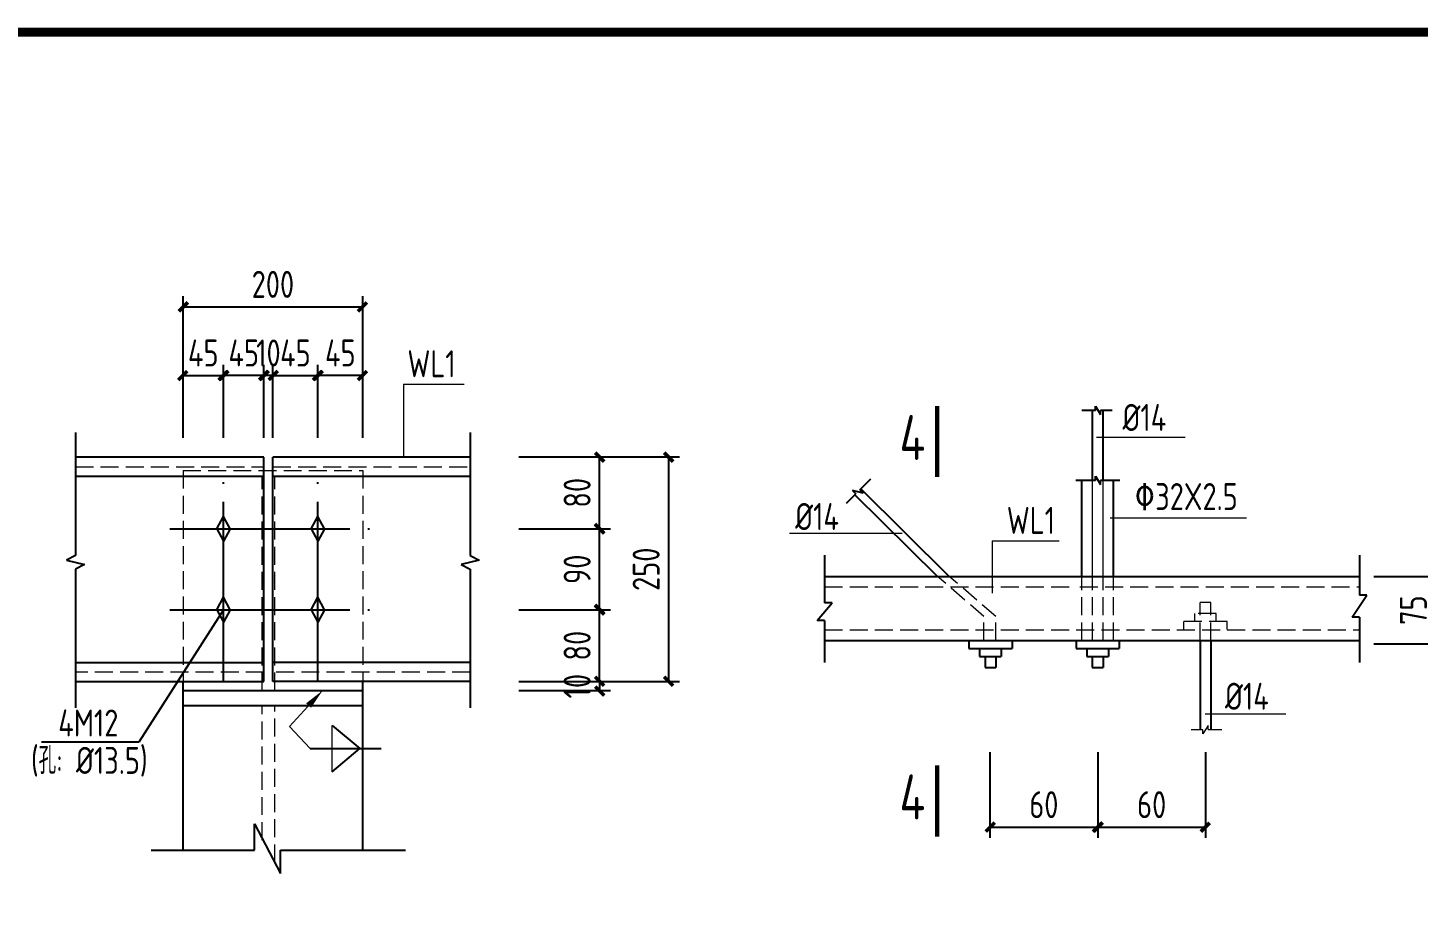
# Model space of a CAD drawing. Header units: millimetres. Extents: x 866561 to 877878, y 40199 to 44891.
# Drawn here: x 875425.4 to 875580.1, y 40693 to 40792.6 of the extents above; entities that cross this region are included whole.
import ezdxf

# ---------------------------------------------------------------- set-up
doc = ezdxf.new("R2010")
doc.units = ezdxf.units.MM
doc.header["$LTSCALE"] = 1000
doc.header["$MEASUREMENT"] = 0
doc.linetypes.add('DASH', pattern=[0.35, 0.25, -0.1])
doc.linetypes.add('DOTE', pattern=[2.42, 2, -0.2, 0.02, -0.2])
for name, color, linetype, lineweight in [('1', 4, 'Continuous', 70), ('D3', 62, 'Continuous', 9), ('LZ', 64, 'Continuous', 9), ('数字', 3, 'Continuous', 9)]:
    doc.layers.add(name, color=color, linetype=linetype, lineweight=lineweight)
for name, color, linetype in [('D1', 112, 'Continuous'), ('D2', 6, 'Continuous'), ('DIM', 7, 'Continuous'), ('DOTE', 1, 'DOTE'), ('PUB_DIM', 3, 'Continuous'), ('THIN', 7, 'Continuous'), ('桩', 6, 'Continuous')]:
    doc.layers.add(name, color=color, linetype=linetype)
doc.styles.add('GBHZ', font='gbenor.shx', dxfattribs={"width": 0.9, "bigfont": 'gbcbig.shx'})
doc.dimstyles.new('Y10', dxfattribs={"dimscale": 0, "dimtxt": 3, "dimasz": 0.01, "dimexe": 1.2, "dimexo": 1, "dimgap": 1, "dimtad": 1, "dimdec": 0, "dimlfac": 10, "dimzin": 0, "dimdsep": 46, "dimtxsty": 'GBHZ', "dimblk1": 'DX', "dimblk2": 'DX', "dimsah": 1, "dimcen": 0.09, "dimdle": 1, "dimadec": 0, "dimazin": 0, "dimtfac": 1, "dimtdec": 0, "dimtix": 1, "dimtmove": 2, "dimatfit": 3, "dimldrblk": 'DX', "dimfxl": 0, "dimtolj": 1, "dimtzin": 0, "dimarcsym": 0})
doc.dimstyles.new('Y5', dxfattribs={"dimscale": 0, "dimtxt": 3, "dimasz": 0.01, "dimexe": 1.2, "dimexo": 1, "dimgap": 1, "dimtad": 1, "dimdec": 0, "dimlfac": 5, "dimzin": 0, "dimdsep": 46, "dimtxsty": 'GBHZ', "dimblk1": 'DX', "dimblk2": 'DX', "dimsah": 1, "dimcen": 0.09, "dimdle": 1, "dimadec": 0, "dimazin": 0, "dimtfac": 1, "dimtdec": 0, "dimtix": 1, "dimtmove": 2, "dimatfit": 3, "dimldrblk": 'DX', "dimfxl": 0, "dimtolj": 1, "dimtzin": 0, "dimarcsym": 0})

# ---------------------------------------------------------------- blocks, each defined once
blk = doc.blocks.new('DX')
at = {"color": 0, "linetype": 'ByBlock', "const_width": 40}
blk.add_lwpolyline([(-54, -51), (46, 49)], dxfattribs=at)
blk = doc.blocks.new('*D689')
at = {"layer": 'Defpoints', "color": 0, "linetype": 'ByBlock', "transparency": 16777216}
for p in [(875462.65, 40761.61), (875442.65, 40748.03), (875462.65, 40748.03)]:
    blk.add_point(p, dxfattribs=at)
at = {"layer": 'dim', "color": 0, "linetype": 'ByBlock', "lineweight": -2, "transparency": 16777216}
for p, q in [((875442.65, 40749.03), (875442.65, 40762.81)), ((875462.65, 40749.03), (875462.65, 40762.81)), ((875442.66, 40761.61), (875462.64, 40761.61))]:
    blk.add_line(p, q, dxfattribs=at)
at = {"layer": 'dim', "color": 0, "linetype": 'ByBlock', "lineweight": -2, "transparency": 16777216, "xscale": 0.01, "yscale": 0.01, "zscale": 0.01, "rotation": 180}
blk.add_blockref('DX', (875442.65, 40761.61), dxfattribs=at)
at = {"layer": 'dim', "color": 0, "linetype": 'ByBlock', "lineweight": -2, "transparency": 16777216, "xscale": 0.01, "yscale": 0.01, "zscale": 0.01}
blk.add_blockref('DX', (875462.65, 40761.61), dxfattribs=at)
at = {"layer": 'dim', "color": 0, "linetype": 'ByBlock', "transparency": 16777216, "insert": (875452.65, 40764.11), "char_height": 3, "attachment_point": 5, "style": 'GBHZ'}
blk.add_mtext('\\A1;200', dxfattribs=at)
blk = doc.blocks.new('*D690')
at = {"layer": 'Defpoints', "color": 0, "linetype": 'ByBlock', "transparency": 16777216}
for p in [(875457.65, 40753.98), (875457.65, 40746.03), (875462.65, 40746.03)]:
    blk.add_point(p, dxfattribs=at)
at = {"layer": 'dim', "color": 0, "linetype": 'ByBlock', "lineweight": -2, "transparency": 16777216}
for p, q in [((875457.65, 40747.03), (875457.65, 40755.18)), ((875462.65, 40747.03), (875462.65, 40755.18)), ((875462.64, 40753.98), (875457.66, 40753.98))]:
    blk.add_line(p, q, dxfattribs=at)
at = {"layer": 'dim', "color": 0, "linetype": 'ByBlock', "lineweight": -2, "transparency": 16777216, "xscale": 0.01, "yscale": 0.01, "zscale": 0.01, "rotation": 180}
blk.add_blockref('DX', (875457.65, 40753.98), dxfattribs=at)
at = {"layer": 'dim', "color": 0, "linetype": 'ByBlock', "lineweight": -2, "transparency": 16777216, "xscale": 0.01, "yscale": 0.01, "zscale": 0.01}
blk.add_blockref('DX', (875462.65, 40753.98), dxfattribs=at)
at = {"layer": 'dim', "color": 0, "linetype": 'ByBlock', "transparency": 16777216, "insert": (875460.15, 40756.48), "char_height": 3, "attachment_point": 5, "style": 'GBHZ'}
blk.add_mtext('\\A1;45', dxfattribs=at)
blk = doc.blocks.new('*D691')
at = {"layer": 'Defpoints', "color": 0, "linetype": 'ByBlock', "transparency": 16777216}
for p in [(875447.15, 40753.98), (875442.65, 40746.03), (875447.15, 40746.03)]:
    blk.add_point(p, dxfattribs=at)
at = {"layer": 'dim', "color": 0, "linetype": 'ByBlock', "lineweight": -2, "transparency": 16777216}
for p, q in [((875442.65, 40747.03), (875442.65, 40755.18)), ((875447.15, 40747.03), (875447.15, 40755.18)), ((875442.64, 40753.98), (875442.63, 40753.98)), ((875442.65, 40753.98), (875447.15, 40753.98)), ((875447.16, 40753.98), (875447.17, 40753.98))]:
    blk.add_line(p, q, dxfattribs=at)
at = {"layer": 'dim', "color": 0, "linetype": 'ByBlock', "lineweight": -2, "transparency": 16777216, "xscale": 0.01, "yscale": 0.01, "zscale": 0.01}
blk.add_blockref('DX', (875442.65, 40753.98), dxfattribs=at)
at = {"layer": 'dim', "color": 0, "linetype": 'ByBlock', "lineweight": -2, "transparency": 16777216, "xscale": 0.01, "yscale": 0.01, "zscale": 0.01, "rotation": 180}
blk.add_blockref('DX', (875447.15, 40753.98), dxfattribs=at)
at = {"layer": 'dim', "color": 0, "linetype": 'ByBlock', "transparency": 16777216, "insert": (875444.9, 40756.48), "char_height": 3, "attachment_point": 5, "style": 'GBHZ'}
blk.add_mtext('\\A1;45', dxfattribs=at)
blk = doc.blocks.new('*D692')
at = {"layer": 'Defpoints', "color": 0, "linetype": 'ByBlock', "transparency": 16777216}
for p in [(875483.43, 40744.93), (875483.43, 40719.93), (875496.68, 40719.93)]:
    blk.add_point(p, dxfattribs=at)
at = {"layer": 'dim', "color": 0, "linetype": 'ByBlock', "lineweight": -2, "transparency": 16777216}
for p, q in [((875484.43, 40744.93), (875497.88, 40744.93)), ((875496.68, 40744.92), (875496.68, 40719.94)), ((875484.43, 40719.93), (875497.88, 40719.93))]:
    blk.add_line(p, q, dxfattribs=at)
at = {"layer": 'dim', "color": 0, "linetype": 'ByBlock', "lineweight": -2, "transparency": 16777216, "xscale": 0.01, "yscale": 0.01, "zscale": 0.01}
for p, rotation in [((875496.68, 40744.93), 90), ((875496.68, 40719.93), 270)]:
    blk.add_blockref('DX', p, dxfattribs=dict(at, rotation=rotation))
at = {"layer": 'dim', "color": 0, "linetype": 'ByBlock', "transparency": 16777216, "insert": (875494.18, 40732.43), "char_height": 3, "attachment_point": 5, "rotation": 90, "style": 'GBHZ'}
blk.add_mtext('\\A1;250', dxfattribs=at)
blk = doc.blocks.new('*D693')
at = {"layer": 'Defpoints', "color": 0, "linetype": 'ByBlock', "transparency": 16777216}
for p in [(875479.01, 40744.93), (875489, 40744.93), (875479.01, 40736.93)]:
    blk.add_point(p, dxfattribs=at)
at = {"layer": 'dim', "color": 0, "linetype": 'ByBlock', "lineweight": -2, "transparency": 16777216}
for p, q in [((875480.01, 40744.93), (875490.2, 40744.93)), ((875489, 40736.94), (875489, 40744.92)), ((875480.01, 40736.93), (875490.2, 40736.93))]:
    blk.add_line(p, q, dxfattribs=at)
at = {"layer": 'dim', "color": 0, "linetype": 'ByBlock', "lineweight": -2, "transparency": 16777216, "xscale": 0.01, "yscale": 0.01, "zscale": 0.01}
for p, rotation in [((875489, 40744.93), 90), ((875489, 40736.93), 270)]:
    blk.add_blockref('DX', p, dxfattribs=dict(at, rotation=rotation))
at = {"layer": 'dim', "color": 0, "linetype": 'ByBlock', "transparency": 16777216, "insert": (875486.5, 40740.93), "char_height": 3, "attachment_point": 5, "rotation": 90, "style": 'GBHZ'}
blk.add_mtext('\\A1;80', dxfattribs=at)
blk = doc.blocks.new('*D694')
at = {"layer": 'Defpoints', "color": 0, "linetype": 'ByBlock', "transparency": 16777216}
for p in [(875479.01, 40736.93), (875489, 40736.93), (875479.01, 40727.93)]:
    blk.add_point(p, dxfattribs=at)
at = {"layer": 'dim', "color": 0, "linetype": 'ByBlock', "lineweight": -2, "transparency": 16777216}
for p, q in [((875480.01, 40736.93), (875490.2, 40736.93)), ((875489, 40727.94), (875489, 40736.92)), ((875480.01, 40727.93), (875490.2, 40727.93))]:
    blk.add_line(p, q, dxfattribs=at)
at = {"layer": 'dim', "color": 0, "linetype": 'ByBlock', "lineweight": -2, "transparency": 16777216, "xscale": 0.01, "yscale": 0.01, "zscale": 0.01}
for p, rotation in [((875489, 40736.93), 90), ((875489, 40727.93), 270)]:
    blk.add_blockref('DX', p, dxfattribs=dict(at, rotation=rotation))
at = {"layer": 'dim', "color": 0, "linetype": 'ByBlock', "transparency": 16777216, "insert": (875486.5, 40732.43), "char_height": 3, "attachment_point": 5, "rotation": 90, "style": 'GBHZ'}
blk.add_mtext('\\A1;90', dxfattribs=at)
blk = doc.blocks.new('*D695')
at = {"layer": 'Defpoints', "color": 0, "linetype": 'ByBlock', "transparency": 16777216}
for p in [(875479.01, 40727.93), (875489, 40727.93), (875479.01, 40719.93)]:
    blk.add_point(p, dxfattribs=at)
at = {"layer": 'dim', "color": 0, "linetype": 'ByBlock', "lineweight": -2, "transparency": 16777216}
for p, q in [((875480.01, 40727.93), (875490.2, 40727.93)), ((875489, 40719.94), (875489, 40727.92)), ((875480.01, 40719.93), (875490.2, 40719.93))]:
    blk.add_line(p, q, dxfattribs=at)
at = {"layer": 'dim', "color": 0, "linetype": 'ByBlock', "lineweight": -2, "transparency": 16777216, "xscale": 0.01, "yscale": 0.01, "zscale": 0.01}
for p, rotation in [((875489, 40727.93), 90), ((875489, 40719.93), 270)]:
    blk.add_blockref('DX', p, dxfattribs=dict(at, rotation=rotation))
at = {"layer": 'dim', "color": 0, "linetype": 'ByBlock', "transparency": 16777216, "insert": (875486.5, 40723.93), "char_height": 3, "attachment_point": 5, "rotation": 90, "style": 'GBHZ'}
blk.add_mtext('\\A1;80', dxfattribs=at)
blk = doc.blocks.new('*D699')
at = {"layer": 'Defpoints', "color": 0, "linetype": 'ByBlock', "transparency": 16777216}
for p in [(875479.01, 40719.93), (875479.01, 40718.93), (875489, 40718.93)]:
    blk.add_point(p, dxfattribs=at)
at = {"layer": 'dim', "color": 0, "linetype": 'ByBlock', "lineweight": -2, "transparency": 16777216}
for p, q in [((875480.01, 40719.93), (875490.2, 40719.93)), ((875480.01, 40718.93), (875490.2, 40718.93)), ((875489, 40719.94), (875489, 40719.95)), ((875489, 40719.93), (875489, 40718.93)), ((875489, 40718.92), (875489, 40718.91))]:
    blk.add_line(p, q, dxfattribs=at)
at = {"layer": 'dim', "color": 0, "linetype": 'ByBlock', "lineweight": -2, "transparency": 16777216, "xscale": 0.01, "yscale": 0.01, "zscale": 0.01}
for p, rotation in [((875489, 40719.93), 270), ((875489, 40718.93), 90)]:
    blk.add_blockref('DX', p, dxfattribs=dict(at, rotation=rotation))
at = {"layer": 'dim', "color": 0, "linetype": 'ByBlock', "transparency": 16777216, "insert": (875486.5, 40719.43), "char_height": 3, "attachment_point": 5, "rotation": 90, "style": 'GBHZ'}
blk.add_mtext('\\A1;10', dxfattribs=at)
blk = doc.blocks.new('*D700')
at = {"layer": 'Defpoints', "color": 0, "linetype": 'ByBlock', "transparency": 16777216}
for p in [(875451.65, 40753.98), (875451.65, 40746.03), (875452.65, 40746.03)]:
    blk.add_point(p, dxfattribs=at)
at = {"layer": 'dim', "color": 0, "linetype": 'ByBlock', "lineweight": -2, "transparency": 16777216}
for p, q in [((875451.65, 40747.03), (875451.65, 40755.18)), ((875452.65, 40747.03), (875452.65, 40755.18)), ((875451.64, 40753.98), (875451.63, 40753.98)), ((875452.65, 40753.98), (875451.65, 40753.98)), ((875452.66, 40753.98), (875452.67, 40753.98))]:
    blk.add_line(p, q, dxfattribs=at)
at = {"layer": 'dim', "color": 0, "linetype": 'ByBlock', "lineweight": -2, "transparency": 16777216, "xscale": 0.01, "yscale": 0.01, "zscale": 0.01}
blk.add_blockref('DX', (875451.65, 40753.98), dxfattribs=at)
at = {"layer": 'dim', "color": 0, "linetype": 'ByBlock', "lineweight": -2, "transparency": 16777216, "xscale": 0.01, "yscale": 0.01, "zscale": 0.01, "rotation": 180}
blk.add_blockref('DX', (875452.65, 40753.98), dxfattribs=at)
at = {"layer": 'dim', "color": 0, "linetype": 'ByBlock', "transparency": 16777216, "insert": (875452.15, 40756.48), "char_height": 3, "attachment_point": 5, "style": 'GBHZ'}
blk.add_mtext('\\A1;10', dxfattribs=at)
blk = doc.blocks.new('*D706')
at = {"layer": 'Defpoints', "color": 0, "linetype": 'ByBlock', "transparency": 16777216}
for p in [(875574.16, 40731.63, 6.02), (875574.16, 40724.13, 6.02), (875582.05, 40724.13)]:
    blk.add_point(p, dxfattribs=at)
at = {"layer": 'dim', "color": 0, "linetype": 'ByBlock', "lineweight": -2, "transparency": 16777216}
for p, q in [((875575.16, 40731.63), (875583.25, 40731.63)), ((875582.05, 40731.62), (875582.05, 40724.14)), ((875575.16, 40724.13), (875583.25, 40724.13))]:
    blk.add_line(p, q, dxfattribs=at)
at = {"layer": 'dim', "color": 0, "linetype": 'ByBlock', "lineweight": -2, "transparency": 16777216, "xscale": 0.01, "yscale": 0.01, "zscale": 0.01}
for p, rotation in [((875582.05, 40731.63), 90), ((875582.05, 40724.13), 270)]:
    blk.add_blockref('DX', p, dxfattribs=dict(at, rotation=rotation))
at = {"layer": 'dim', "color": 0, "linetype": 'ByBlock', "transparency": 16777216, "insert": (875579.55, 40727.88), "char_height": 3, "attachment_point": 5, "rotation": 90, "style": 'GBHZ'}
blk.add_mtext('\\A1;75', dxfattribs=at)
blk = doc.blocks.new('*D707')
at = {"layer": 'Defpoints', "color": 0, "linetype": 'ByBlock', "transparency": 16777216}
for p in [(875544.43, 40713.08, 6.02), (875556.43, 40713.08, 6.02), (875556.43, 40703.75)]:
    blk.add_point(p, dxfattribs=at)
at = {"layer": 'dim', "color": 0, "linetype": 'ByBlock', "lineweight": -2, "transparency": 16777216}
for p, q in [((875544.43, 40712.08), (875544.43, 40702.55)), ((875556.43, 40712.08), (875556.43, 40702.55)), ((875544.44, 40703.75), (875556.42, 40703.75))]:
    blk.add_line(p, q, dxfattribs=at)
at = {"layer": 'dim', "color": 0, "linetype": 'ByBlock', "lineweight": -2, "transparency": 16777216, "xscale": 0.01, "yscale": 0.01, "zscale": 0.01, "rotation": 180}
blk.add_blockref('DX', (875544.43, 40703.75), dxfattribs=at)
at = {"layer": 'dim', "color": 0, "linetype": 'ByBlock', "lineweight": -2, "transparency": 16777216, "xscale": 0.01, "yscale": 0.01, "zscale": 0.01}
blk.add_blockref('DX', (875556.43, 40703.75), dxfattribs=at)
at = {"layer": 'dim', "color": 0, "linetype": 'ByBlock', "transparency": 16777216, "insert": (875550.43, 40706.25), "char_height": 3, "attachment_point": 5, "style": 'GBHZ'}
blk.add_mtext('\\A1;60', dxfattribs=at)
blk = doc.blocks.new('*D708')
at = {"layer": 'Defpoints', "color": 0, "linetype": 'ByBlock', "transparency": 16777216}
for p in [(875532.43, 40713.08, 6.02), (875544.43, 40713.08, 6.02), (875544.43, 40703.75)]:
    blk.add_point(p, dxfattribs=at)
at = {"layer": 'dim', "color": 0, "linetype": 'ByBlock', "lineweight": -2, "transparency": 16777216}
for p, q in [((875532.43, 40712.08), (875532.43, 40702.55)), ((875544.43, 40712.08), (875544.43, 40702.55)), ((875532.44, 40703.75), (875544.42, 40703.75))]:
    blk.add_line(p, q, dxfattribs=at)
at = {"layer": 'dim', "color": 0, "linetype": 'ByBlock', "lineweight": -2, "transparency": 16777216, "xscale": 0.01, "yscale": 0.01, "zscale": 0.01, "rotation": 180}
blk.add_blockref('DX', (875532.43, 40703.75), dxfattribs=at)
at = {"layer": 'dim', "color": 0, "linetype": 'ByBlock', "lineweight": -2, "transparency": 16777216, "xscale": 0.01, "yscale": 0.01, "zscale": 0.01}
blk.add_blockref('DX', (875544.43, 40703.75), dxfattribs=at)
at = {"layer": 'dim', "color": 0, "linetype": 'ByBlock', "transparency": 16777216, "insert": (875538.43, 40706.25), "char_height": 3, "attachment_point": 5, "style": 'GBHZ'}
blk.add_mtext('\\A1;60', dxfattribs=at)
blk = doc.blocks.new('*D719')
at = {"layer": 'Defpoints', "color": 0, "linetype": 'ByBlock', "transparency": 16777216}
for p in [(875447.15, 40753.98), (875447.15, 40746.03), (875451.65, 40746.03)]:
    blk.add_point(p, dxfattribs=at)
at = {"layer": 'dim', "color": 0, "linetype": 'ByBlock', "lineweight": -2, "transparency": 16777216}
for p, q in [((875447.15, 40747.03), (875447.15, 40755.18)), ((875451.65, 40747.03), (875451.65, 40755.18)), ((875447.14, 40753.98), (875447.13, 40753.98)), ((875451.65, 40753.98), (875447.15, 40753.98)), ((875451.66, 40753.98), (875451.67, 40753.98))]:
    blk.add_line(p, q, dxfattribs=at)
at = {"layer": 'dim', "color": 0, "linetype": 'ByBlock', "lineweight": -2, "transparency": 16777216, "xscale": 0.01, "yscale": 0.01, "zscale": 0.01}
blk.add_blockref('DX', (875447.15, 40753.98), dxfattribs=at)
at = {"layer": 'dim', "color": 0, "linetype": 'ByBlock', "lineweight": -2, "transparency": 16777216, "xscale": 0.01, "yscale": 0.01, "zscale": 0.01, "rotation": 180}
blk.add_blockref('DX', (875451.65, 40753.98), dxfattribs=at)
at = {"layer": 'dim', "color": 0, "linetype": 'ByBlock', "transparency": 16777216, "insert": (875449.4, 40756.48), "char_height": 3, "attachment_point": 5, "style": 'GBHZ'}
blk.add_mtext('\\A1;45', dxfattribs=at)
blk = doc.blocks.new('*D720')
at = {"layer": 'Defpoints', "color": 0, "linetype": 'ByBlock', "transparency": 16777216}
for p in [(875457.65, 40753.98), (875452.65, 40746.03), (875457.65, 40746.03)]:
    blk.add_point(p, dxfattribs=at)
at = {"layer": 'dim', "color": 0, "linetype": 'ByBlock', "lineweight": -2, "transparency": 16777216}
for p, q in [((875452.65, 40747.03), (875452.65, 40755.18)), ((875457.65, 40747.03), (875457.65, 40755.18)), ((875452.66, 40753.98), (875457.64, 40753.98))]:
    blk.add_line(p, q, dxfattribs=at)
at = {"layer": 'dim', "color": 0, "linetype": 'ByBlock', "lineweight": -2, "transparency": 16777216, "xscale": 0.01, "yscale": 0.01, "zscale": 0.01, "rotation": 180}
blk.add_blockref('DX', (875452.65, 40753.98), dxfattribs=at)
at = {"layer": 'dim', "color": 0, "linetype": 'ByBlock', "lineweight": -2, "transparency": 16777216, "xscale": 0.01, "yscale": 0.01, "zscale": 0.01}
blk.add_blockref('DX', (875457.65, 40753.98), dxfattribs=at)
at = {"layer": 'dim', "color": 0, "linetype": 'ByBlock', "transparency": 16777216, "insert": (875455.15, 40756.48), "char_height": 3, "attachment_point": 5, "style": 'GBHZ'}
blk.add_mtext('\\A1;45', dxfattribs=at)

msp = doc.modelspace()

# ---------------------------------------------------------------- linework, layer by layer
at = {"color": 0, "const_width": 1}
msp.add_lwpolyline([(875901.262, 40218.139), (875095.262, 40218.139), (875095.262, 40792.139), (875901.262, 40792.139)], close=True, dxfattribs=at)
at = {"layer": '1', "color": 2, "const_width": 0.48, "elevation": -6.024}
for points in [[(875526.567, 40742.678), (875526.567, 40750.6)], [(875526.567, 40702.708), (875526.567, 40710.63)]]:
    msp.add_lwpolyline(points, dxfattribs=at)
at = {"layer": 'D1', "color": 251}
for p, q in [((875544.16, 40750.102), (875542.639, 40750.102)), ((875544.16, 40750.102), (875544.16, 40750.57)), ((875544.16, 40750.57), (875544.745, 40749.634)), ((875546.032, 40750.102), (875544.745, 40750.102)), ((875544.745, 40749.634), (875544.745, 40750.102)), ((875517.969, 40741.275), (875519.173, 40742.491)), ((875544.16, 40742.312), (875541.972, 40742.312)), ((875544.16, 40742.78), (875544.745, 40741.844)), ((875544.16, 40742.312), (875544.16, 40742.78)), ((875546.887, 40742.312), (875544.745, 40742.312)), ((875544.745, 40741.844), (875544.745, 40742.312)), ((875516.487, 40739.779), (875517.506, 40740.808)), ((875518.344, 40740.905), (875517.132, 40741.178)), ((875517.132, 40741.178), (875517.506, 40740.808)), ((875517.969, 40741.275), (875518.344, 40740.905)), ((875514.042, 40734.007), (875514.042, 40728.697)), ((875573.561, 40734.007), (875573.561, 40729.548)), ((875513.223, 40726.74), (875514.861, 40728.697)), ((875514.861, 40728.697), (875514.042, 40728.697)), ((875572.742, 40727.091), (875574.381, 40729.548)), ((875574.381, 40729.548), (875573.561, 40729.548)), ((875447.145, 40727.928), (875437.733, 40713.212)), ((875514.042, 40726.74), (875513.223, 40726.74)), ((875514.042, 40726.74), (875514.042, 40722.06)), ((875573.561, 40727.091), (875572.742, 40727.091)), ((875573.561, 40727.091), (875573.561, 40722.06)), ((875459.239, 40715.048), (875462.308, 40712.479)), ((875437.733, 40713.212), (875426.91, 40713.212)), ((875456.779, 40712.479), (875464.69, 40712.479)), ((875459.239, 40709.91), (875462.308, 40712.479)), ((875450.616, 40701.196), (875450.616, 40704.128)), ((875450.616, 40704.128), (875453.492, 40698.579)), ((875439.103, 40701.196), (875450.616, 40701.196)), ((875453.492, 40698.579), (875453.492, 40701.196)), ((875453.492, 40701.196), (875467.387, 40701.196))]:
    msp.add_line(p, q, dxfattribs=at)
at = {"layer": 'D2'}
for p, q in [((875543.844, 40742.312), (875543.844, 40750.113)), ((875545.015, 40742.312), (875545.015, 40750.113)), ((875451.647, 40744.885), (875430.682, 40744.885)), ((875451.647, 40719.931), (875451.647, 40744.885)), ((875474.612, 40744.885), (875452.647, 40744.885)), ((875452.647, 40719.931), (875452.647, 40744.885)), ((875451.647, 40742.743), (875430.682, 40742.743)), ((875474.612, 40742.743), (875452.647, 40742.743)), ((875542.674, 40731.629), (875542.674, 40742.312)), ((875546.185, 40731.629), (875546.185, 40742.312)), ((875526.586, 40731.629), (875517.412, 40740.712)), ((875527.902, 40731.629), (875518.063, 40741.37)), ((875514.042, 40731.629), (875542.441, 40731.629)), ((875542.441, 40731.629), (875573.561, 40731.629)), ((875514.042, 40724.517), (875570.513, 40724.517)), ((875514.042, 40724.517), (875573.561, 40724.517)), ((875530.082, 40724.517), (875530.082, 40723.615)), ((875530.082, 40723.615), (875534.89, 40723.615)), ((875531.284, 40723.615), (875531.284, 40722.713)), ((875533.688, 40723.615), (875533.688, 40722.713)), ((875534.89, 40724.517), (875534.89, 40723.615)), ((875542.009, 40724.517), (875542.009, 40723.615)), ((875542.009, 40723.615), (875546.818, 40723.615)), ((875543.212, 40723.615), (875543.212, 40722.713)), ((875545.616, 40723.615), (875545.616, 40722.713)), ((875546.818, 40724.517), (875546.818, 40723.615)), ((875555.813, 40724.517), (875555.813, 40714.6)), ((875557.015, 40724.517), (875557.015, 40714.6)), ((875430.682, 40722.072), (875451.647, 40722.072)), ((875474.612, 40722.072), (875452.647, 40722.072)), ((875531.284, 40722.713), (875533.688, 40722.713)), ((875531.885, 40722.713), (875531.885, 40721.511)), ((875533.087, 40722.713), (875533.087, 40721.511)), ((875543.212, 40722.713), (875545.616, 40722.713)), ((875543.813, 40722.713), (875543.813, 40721.511)), ((875545.015, 40722.713), (875545.015, 40721.511)), ((875531.885, 40721.511), (875533.087, 40721.511)), ((875543.813, 40721.511), (875545.015, 40721.511)), ((875430.682, 40719.931), (875451.647, 40719.931)), ((875442.647, 40701.196), (875442.647, 40719.931)), ((875442.647, 40718.93), (875462.647, 40718.93)), ((875474.612, 40719.931), (875452.647, 40719.931)), ((875462.647, 40701.196), (875462.647, 40719.931)), ((875442.647, 40717.292), (875462.647, 40717.292))]:
    msp.add_line(p, q, dxfattribs=at)
at = {"layer": 'D3', "color": 251}
for p, q in [((875467.191, 40752.995), (875467.191, 40744.885)), ((875467.191, 40752.995), (875473.924, 40752.995)), ((875554.139, 40747.076), (875544.303, 40747.076)), ((875545.807, 40738.139), (875560.982, 40738.139)), ((875522.65, 40736.404), (875510.134, 40736.404)), ((875532.664, 40735.576, -6.024), (875532.664, 40729.76, -6.024)), ((875532.664, 40735.576, -6.024), (875540.125, 40735.576, -6.024)), ((875454.487, 40714.949), (875458.158, 40718.93)), ((875565.368, 40716.298), (875556.393, 40716.298)), ((875454.487, 40714.949), (875456.779, 40712.479)), ((875459.239, 40709.91), (875459.239, 40715.048))]:
    msp.add_line(p, q, dxfattribs=at)
at = {"layer": 'D3'}
for p, q in [((875554.828, 40714.6), (875556.115, 40714.6)), ((875556.7, 40715.068), (875556.115, 40714.132)), ((875556.115, 40714.132), (875556.115, 40714.6)), ((875556.7, 40714.6), (875556.7, 40715.068)), ((875556.7, 40714.6), (875558.221, 40714.6))]:
    msp.add_line(p, q, dxfattribs=at)
at = {"layer": 'D3', "color": 251}
msp.add_solid([(875456.894, 40717.038), (875458.158, 40718.93), (875456.894, 40717.038), (875456.345, 40717.518)], dxfattribs=at)
at = {"layer": 'DOTE', "linetype": 'DOTE', "ltscale": 0.01}
for p, q in [((875447.147, 40719.931), (875447.147, 40743.814)), ((875457.647, 40719.931), (875457.647, 40743.814)), ((875441.196, 40736.931), (875464.098, 40736.931)), ((875441.196, 40727.928), (875464.098, 40727.928))]:
    msp.add_line(p, q, dxfattribs=at)
at = {"layer": 'LZ', "color": 251, "linetype": 'DASH', "ltscale": 0.008}
for p, q in [((875430.682, 40743.814), (875451.647, 40743.814)), ((875452.647, 40743.814), (875474.612, 40743.814)), ((875442.647, 40743.4), (875462.647, 40743.4)), ((875442.647, 40743.4), (875442.647, 40719.931)), ((875451.447, 40718.93), (875451.447, 40742.743)), ((875452.847, 40718.93), (875452.847, 40742.743)), ((875462.647, 40743.4), (875462.647, 40719.931)), ((875531.771, 40727.185), (875526.586, 40731.629)), ((875533.087, 40727.185), (875527.902, 40731.629)), ((875542.674, 40724.517), (875542.674, 40731.629)), ((875543.844, 40724.517), (875543.844, 40731.586)), ((875545.015, 40724.517), (875545.015, 40731.53)), ((875546.185, 40724.517), (875546.185, 40731.53)), ((875514.042, 40730.459), (875541.271, 40730.459)), ((875542.441, 40730.459), (875573.561, 40730.459)), ((875555.813, 40724.517), (875555.813, 40728.725)), ((875557.015, 40728.725), (875555.813, 40728.725)), ((875557.015, 40724.517), (875557.015, 40728.725)), ((875531.771, 40724.517), (875531.771, 40727.185)), ((875533.087, 40724.517), (875533.087, 40727.185)), ((875558.818, 40726.621), (875554.01, 40726.621)), ((875554.01, 40725.719), (875554.01, 40726.621)), ((875555.212, 40726.621), (875555.212, 40727.523)), ((875557.616, 40727.523), (875555.212, 40727.523)), ((875557.616, 40726.621), (875557.616, 40727.523)), ((875558.818, 40725.719), (875558.818, 40726.621)), ((875514.042, 40725.687), (875573.561, 40725.687)), ((875451.647, 40721.001), (875430.682, 40721.001)), ((875474.612, 40721.001), (875452.647, 40721.001)), ((875451.447, 40702.302), (875451.447, 40717.292)), ((875452.847, 40699.823), (875452.847, 40717.292))]:
    msp.add_line(p, q, dxfattribs=at)
at = {"layer": 'LZ', "color": 251, "linetype": 'DASH', "ltscale": 0.05}
for p, q in [((875543.844, 40731.629), (875543.844, 40742.312)), ((875545.015, 40731.629), (875545.015, 40742.312))]:
    msp.add_line(p, q, dxfattribs=at)
at = {"layer": 'THIN'}
for p, q in [((875430.682, 40747.641), (875430.682, 40733.948)), ((875474.612, 40747.641), (875474.612, 40733.948)), ((875430.682, 40732.448), (875430.682, 40717.003)), ((875474.612, 40732.448), (875474.612, 40717.003))]:
    msp.add_line(p, q, dxfattribs=at)
at = {"layer": 'THIN', "linetype": 'ByBlock'}
for p, q in [((875430.682, 40733.948), (875429.682, 40733.448)), ((875429.682, 40733.448), (875431.682, 40732.948)), ((875431.682, 40732.948), (875430.682, 40732.448)), ((875475.612, 40733.448), (875473.612, 40732.948)), ((875473.612, 40732.948), (875474.612, 40732.448)), ((875474.612, 40733.948), (875475.612, 40733.448))]:
    msp.add_line(p, q, dxfattribs=at)
at = {"layer": '桩'}
for p, q in [((875446.398, 40736.931), (875447.147, 40738.312)), ((875447.896, 40736.931), (875447.147, 40738.312)), ((875456.898, 40736.931), (875457.647, 40738.312)), ((875458.396, 40736.931), (875457.647, 40738.312)), ((875446.398, 40736.931), (875447.147, 40735.549)), ((875447.896, 40736.931), (875447.147, 40735.549)), ((875456.898, 40736.931), (875457.647, 40735.549)), ((875458.396, 40736.931), (875457.647, 40735.549)), ((875446.398, 40727.928), (875447.147, 40729.309)), ((875447.896, 40727.928), (875447.147, 40729.309)), ((875456.898, 40727.928), (875457.647, 40729.309)), ((875458.396, 40727.928), (875457.647, 40729.309)), ((875446.398, 40727.928), (875447.147, 40726.546)), ((875447.896, 40727.928), (875447.147, 40726.546)), ((875456.898, 40727.928), (875457.647, 40726.546)), ((875458.396, 40727.928), (875457.647, 40726.546))]:
    msp.add_line(p, q, dxfattribs=at)

# ---------------------------------------------------------------- texts
at = {"layer": 'PUB_DIM', "style": 'GBHZ', "width": 0.9}
for p in [(875522.358, 40744.577, -6.024), (875522.358, 40704.608, -6.024)]:
    msp.add_text('4', height=5, dxfattribs=at).set_placement(p)
at = {"layer": '数字', "style": 'GBHZ', "width": 0.9}
for s, p in [('WL1', (875467.611, 40753.784)), ('%%C14', (875547.181, 40747.808)), ('%%13032X2.5', (875548.504, 40739.016)), ('%%C14', (875510.76, 40736.79)), ('WL1', (875534.302, 40736.365, -6.024)), ('%%C14', (875558.588, 40716.804)), ('4M12', (875428.761, 40713.835)), ('(孔: %%C13.5)', (875425.724, 40709.671))]:
    msp.add_text(s, height=3, dxfattribs=at).set_placement(p)

# ---------------------------------------------------------------- dimensions: what is measured, and where the dimension line sits
at = {"layer": 'dim', "linetype": 'ByBlock'}
dim = msp.add_linear_dim(base=(875462.647, 40761.614), p1=(875442.647, 40748.027), p2=(875462.647, 40748.027), dimstyle='Y10', override={"dimscale": 1}, dxfattribs=at)
dim.commit()
dim.dimension.update_dxf_attribs({"geometry": '*D689', "text_midpoint": (875452.647, 40764.114)})
for base, p1, p2, picture, middle in [((875447.147, 40753.981), (875442.647, 40746.027), (875447.147, 40746.027), '*D691', (875444.897, 40756.481)), ((875457.647, 40753.981), (875452.647, 40746.027), (875457.647, 40746.027), '*D720', (875455.147, 40756.481))]:
    dim = msp.add_linear_dim(base=base, p1=p1, p2=p2, text='45', dimstyle='Y10', override={"dimscale": 1}, dxfattribs=at)
    dim.commit()
    dim.dimension.update_dxf_attribs({"geometry": picture, "text_midpoint": middle})
for base, p1, p2, text, picture, middle in [((875447.147, 40753.981), (875451.647, 40746.027), (875447.147, 40746.027), '45', '*D719', (875449.397, 40756.481)), ((875451.647, 40753.981), (875452.647, 40746.027), (875451.647, 40746.027), '10', '*D700', (875452.147, 40756.481)), ((875457.647, 40753.981), (875462.647, 40746.027), (875457.647, 40746.027), '45', '*D690', (875460.147, 40756.481))]:
    dim = msp.add_linear_dim(base=base, p1=p1, p2=p2, angle=180, text=text, dimstyle='Y10', override={"dimscale": 1}, dxfattribs=at)
    dim.commit()
    dim.dimension.update_dxf_attribs({"geometry": picture, "text_midpoint": middle})
for base, p1, p2, angle, picture, middle in [((875489.001, 40744.928), (875479.011, 40736.931), (875479.011, 40744.928), 90, '*D693', (875486.501, 40740.929)), ((875496.678, 40719.931), (875483.431, 40744.928), (875483.431, 40719.931), 90, '*D692', (875494.178, 40732.429)), ((875489.001, 40736.931), (875479.011, 40727.928), (875479.011, 40736.931), 90, '*D694', (875486.501, 40732.429)), ((875489.001, 40727.928), (875479.011, 40719.931), (875479.011, 40727.928), 90, '*D695', (875486.501, 40723.929)), ((875489.001, 40718.93), (875479.011, 40719.931), (875479.011, 40718.93), 270, '*D699', (875486.501, 40719.43))]:
    dim = msp.add_linear_dim(base=base, p1=p1, p2=p2, angle=angle, dimstyle='Y10', override={"dimscale": 1}, dxfattribs=at)
    dim.commit()
    dim.dimension.update_dxf_attribs({"geometry": picture, "text_midpoint": middle})
at = {"layer": 'dim', "color": 0, "linetype": 'ByBlock'}
dim = msp.add_linear_dim(base=(875582.053, 40724.128, -6.024), p1=(875574.159, 40731.629), p2=(875574.159, 40724.128), angle=90, dimstyle='Y10', override={"dimscale": 1}, dxfattribs=at)
dim.commit()
dim.dimension.update_dxf_attribs({"geometry": '*D706', "text_midpoint": (875579.553, 40727.878, -6.024)})
for base, p1, p2, picture, middle in [((875544.429, 40703.755, -6.024), (875532.429, 40713.076), (875544.429, 40713.076), '*D708', (875538.429, 40706.255, -6.024)), ((875556.43, 40703.755, -6.024), (875544.429, 40713.076), (875556.43, 40713.076), '*D707', (875550.43, 40706.255, -6.024))]:
    dim = msp.add_linear_dim(base=base, p1=p1, p2=p2, dimstyle='Y5', override={"dimscale": 1}, dxfattribs=at)
    dim.commit()
    dim.dimension.update_dxf_attribs({"geometry": picture, "text_midpoint": middle})

doc.saveas('drawing.dxf')
